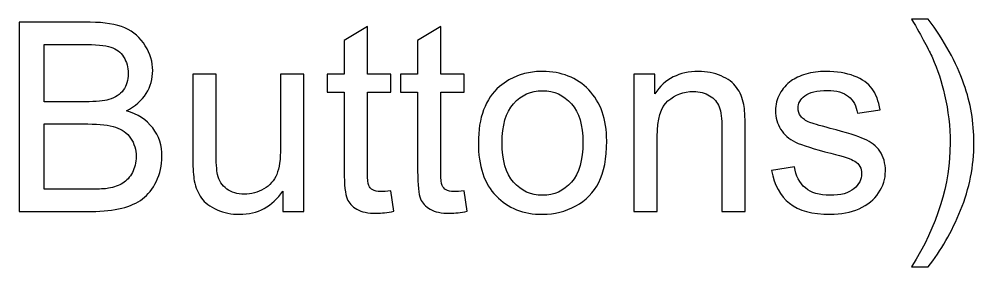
# Model space of a CAD drawing. Header units: centimetres. Extents: x 16 to 194, y -201 to 17.
# Drawn here: x 78.24 to 87.42, y -44.9 to -42.52 of the extents above; entities that cross this region are included whole.
import ezdxf

# ---------------------------------------------------------------- set-up
doc = ezdxf.new("R2010")
doc.units = ezdxf.units.CM
doc.header["$MEASUREMENT"] = 0
doc.layers.add('Layer 1', color=7, linetype='Continuous')

msp = doc.modelspace()

# ---------------------------------------------------------------- linework, layer by layer
at = {"layer": 'Layer 1', "color": 250}
for points, knots in [([(78.23947, -44.37143), (78.23947, -44.37143), (78.23947, -42.55279), (78.23947, -42.55279), (78.23947, -42.55279), (78.92188, -42.55279), (78.92188, -42.55279), (79.06074, -42.55279), (79.17207, -42.57099), (79.25632, -42.60782), (79.34014, -42.64465), (79.40575, -42.70138), (79.45317, -42.778), (79.501, -42.8542), (79.52471, -42.93421), (79.52471, -43.01803), (79.52471, -43.0955), (79.50354, -43.16874), (79.46163, -43.23732), (79.41972, -43.3059), (79.35622, -43.36136), (79.27113, -43.40369), (79.3812, -43.43586), (79.46587, -43.4909), (79.52471, -43.56879), (79.58398, -43.64626), (79.61361, -43.73812), (79.61361, -43.84396), (79.61361, -43.92947), (79.59541, -44.00863), (79.55942, -44.08187), (79.52344, -44.15511), (79.47899, -44.21141), (79.42607, -44.2512), (79.37316, -44.29057), (79.30669, -44.32063), (79.22711, -44.34095), (79.1471, -44.36127), (79.04931, -44.37143), (78.93331, -44.37143), (78.93331, -44.37143), (78.23947, -44.37143), (78.23947, -44.37143)], [0, 0, 0, 0, 0.0714286, 0.0714286, 0.0714286, 0.1428571, 0.1428571, 0.1428571, 0.2142857, 0.2142857, 0.2142857, 0.2857143, 0.2857143, 0.2857143, 0.3571429, 0.3571429, 0.3571429, 0.4285714, 0.4285714, 0.4285714, 0.5, 0.5, 0.5, 0.5714286, 0.5714286, 0.5714286, 0.6428571, 0.6428571, 0.6428571, 0.7142857, 0.7142857, 0.7142857, 0.7857143, 0.7857143, 0.7857143, 0.8571429, 0.8571429, 0.8571429, 0.9285714, 0.9285714, 0.9285714, 1, 1, 1, 1]), ([(81.81367, -44.17204), (81.81367, -44.17204), (81.84415, -44.36931), (81.84415, -44.36931), (81.7815, -44.38244), (81.72519, -44.38921), (81.67609, -44.38921), (81.59523, -44.38921), (81.53258, -44.37651), (81.4877, -44.35069), (81.44325, -44.32486), (81.41193, -44.29142), (81.39372, -44.24951), (81.37552, -44.2076), (81.36663, -44.11955), (81.36663, -43.98535), (81.36663, -43.98535), (81.36663, -43.22589), (81.36663, -43.22589), (81.36663, -43.22589), (81.20153, -43.22589), (81.20153, -43.22589), (81.20153, -43.22589), (81.20153, -43.05317), (81.20153, -43.05317), (81.20153, -43.05317), (81.36663, -43.05317), (81.36663, -43.05317), (81.36663, -43.05317), (81.36663, -42.7272), (81.36663, -42.7272), (81.36663, -42.7272), (81.59015, -42.59301), (81.59015, -42.59301), (81.59015, -42.59301), (81.59015, -43.05317), (81.59015, -43.05317), (81.59015, -43.05317), (81.81367, -43.05317), (81.81367, -43.05317), (81.81367, -43.05317), (81.81367, -43.22589), (81.81367, -43.22589), (81.81367, -43.22589), (81.59015, -43.22589), (81.59015, -43.22589), (81.59015, -43.22589), (81.59015, -43.99805), (81.59015, -43.99805), (81.59015, -44.06197), (81.59396, -44.10304), (81.602, -44.12124), (81.60962, -44.13944), (81.62232, -44.15384), (81.6401, -44.16484), (81.65788, -44.17543), (81.68328, -44.18093), (81.7163, -44.18093), (81.74086, -44.18093), (81.77345, -44.17797), (81.81367, -44.17204)], [0, 0, 0, 0, 0.05, 0.05, 0.05, 0.1, 0.1, 0.1, 0.15, 0.15, 0.15, 0.2, 0.2, 0.2, 0.25, 0.25, 0.25, 0.3, 0.3, 0.3, 0.35, 0.35, 0.35, 0.4, 0.4, 0.4, 0.45, 0.45, 0.45, 0.5, 0.5, 0.5, 0.55, 0.55, 0.55, 0.6, 0.6, 0.6, 0.65, 0.65, 0.65, 0.7, 0.7, 0.7, 0.75, 0.75, 0.75, 0.8, 0.8, 0.8, 0.85, 0.85, 0.85, 0.9, 0.9, 0.9, 0.95, 0.95, 0.95, 1, 1, 1, 1]), ([(82.51937, -44.17204), (82.51937, -44.17204), (82.54985, -44.36931), (82.54985, -44.36931), (82.4872, -44.38244), (82.43089, -44.38921), (82.38179, -44.38921), (82.30093, -44.38921), (82.23828, -44.37651), (82.1934, -44.35069), (82.14895, -44.32486), (82.11763, -44.29142), (82.09942, -44.24951), (82.08122, -44.2076), (82.07233, -44.11955), (82.07233, -43.98535), (82.07233, -43.98535), (82.07233, -43.22589), (82.07233, -43.22589), (82.07233, -43.22589), (81.90723, -43.22589), (81.90723, -43.22589), (81.90723, -43.22589), (81.90723, -43.05317), (81.90723, -43.05317), (81.90723, -43.05317), (82.07233, -43.05317), (82.07233, -43.05317), (82.07233, -43.05317), (82.07233, -42.7272), (82.07233, -42.7272), (82.07233, -42.7272), (82.29585, -42.59301), (82.29585, -42.59301), (82.29585, -42.59301), (82.29585, -43.05317), (82.29585, -43.05317), (82.29585, -43.05317), (82.51937, -43.05317), (82.51937, -43.05317), (82.51937, -43.05317), (82.51937, -43.22589), (82.51937, -43.22589), (82.51937, -43.22589), (82.29585, -43.22589), (82.29585, -43.22589), (82.29585, -43.22589), (82.29585, -43.99805), (82.29585, -43.99805), (82.29585, -44.06197), (82.29966, -44.10304), (82.3077, -44.12124), (82.31532, -44.13944), (82.32802, -44.15384), (82.3458, -44.16484), (82.36358, -44.17543), (82.38898, -44.18093), (82.422, -44.18093), (82.44656, -44.18093), (82.47915, -44.17797), (82.51937, -44.17204)], [0, 0, 0, 0, 0.05, 0.05, 0.05, 0.1, 0.1, 0.1, 0.15, 0.15, 0.15, 0.2, 0.2, 0.2, 0.25, 0.25, 0.25, 0.3, 0.3, 0.3, 0.35, 0.35, 0.35, 0.4, 0.4, 0.4, 0.45, 0.45, 0.45, 0.5, 0.5, 0.5, 0.55, 0.55, 0.55, 0.6, 0.6, 0.6, 0.65, 0.65, 0.65, 0.7, 0.7, 0.7, 0.75, 0.75, 0.75, 0.8, 0.8, 0.8, 0.85, 0.85, 0.85, 0.9, 0.9, 0.9, 0.95, 0.95, 0.95, 1, 1, 1, 1]), ([(86.98257, -44.90483), (86.98257, -44.90483), (86.82255, -44.90483), (86.82255, -44.90483), (87.06978, -44.50817), (87.19339, -44.11108), (87.19339, -43.71357), (87.19339, -43.55821), (87.17561, -43.40411), (87.14005, -43.25129), (87.11211, -43.12725), (87.07274, -43.0083), (87.02236, -42.894), (86.99019, -42.81991), (86.9233, -42.69588), (86.82255, -42.52231), (86.82255, -42.52231), (86.98257, -42.52231), (86.98257, -42.52231), (87.13751, -42.72974), (87.25223, -42.93802), (87.32674, -43.14715), (87.39024, -43.32707), (87.42199, -43.51545), (87.42199, -43.7123), (87.42199, -43.9354), (87.37923, -44.1513), (87.29372, -44.35958), (87.20863, -44.56786), (87.10491, -44.74947), (86.98257, -44.90483)], [0, 0, 0, 0, 0.1, 0.1, 0.1, 0.2, 0.2, 0.2, 0.3, 0.3, 0.3, 0.4, 0.4, 0.4, 0.5, 0.5, 0.5, 0.6, 0.6, 0.6, 0.7, 0.7, 0.7, 0.8, 0.8, 0.8, 0.9, 0.9, 0.9, 1, 1, 1, 1]), ([(78.48077, -43.31733), (78.48077, -43.31733), (78.87405, -43.31733), (78.87405, -43.31733), (78.98073, -43.31733), (79.05735, -43.31013), (79.10349, -43.29616), (79.16488, -43.27796), (79.21102, -43.24748), (79.24192, -43.20515), (79.27283, -43.16281), (79.28849, -43.1099), (79.28849, -43.04597), (79.28849, -42.98544), (79.2741, -42.9321), (79.24489, -42.88638), (79.2161, -42.84023), (79.17461, -42.80848), (79.12085, -42.79155), (79.06709, -42.77462), (78.9748, -42.76615), (78.84441, -42.76615), (78.84441, -42.76615), (78.48077, -42.76615), (78.48077, -42.76615), (78.48077, -42.76615), (78.48077, -43.31733), (78.48077, -43.31733)], [0, 0, 0, 0, 0.1111111, 0.1111111, 0.1111111, 0.2222222, 0.2222222, 0.2222222, 0.3333333, 0.3333333, 0.3333333, 0.4444444, 0.4444444, 0.4444444, 0.5555556, 0.5555556, 0.5555556, 0.6666667, 0.6666667, 0.6666667, 0.7777778, 0.7777778, 0.7777778, 0.8888889, 0.8888889, 0.8888889, 1, 1, 1, 1]), ([(80.77693, -44.37143), (80.77693, -44.37143), (80.77693, -44.17543), (80.77693, -44.17543), (80.67448, -44.32486), (80.53563, -44.39937), (80.35995, -44.39937), (80.28248, -44.39937), (80.21009, -44.38455), (80.14278, -44.35492), (80.07547, -44.32486), (80.02551, -44.28761), (79.99292, -44.24274), (79.96032, -44.19744), (79.93746, -44.14241), (79.92434, -44.07721), (79.91545, -44.03319), (79.91079, -43.96376), (79.91079, -43.86893), (79.91079, -43.86893), (79.91079, -43.05317), (79.91079, -43.05317), (79.91079, -43.05317), (80.13431, -43.05317), (80.13431, -43.05317), (80.13431, -43.05317), (80.13431, -43.78257), (80.13431, -43.78257), (80.13431, -43.89899), (80.13897, -43.97773), (80.14786, -44.01795), (80.16183, -44.07679), (80.19146, -44.12251), (80.23718, -44.15595), (80.28248, -44.1894), (80.33836, -44.20633), (80.40524, -44.20633), (80.47213, -44.20633), (80.53478, -44.1894), (80.5932, -44.15511), (80.65162, -44.12082), (80.69311, -44.07383), (80.71766, -44.01498), (80.74179, -43.95614), (80.75407, -43.8702), (80.75407, -43.75802), (80.75407, -43.75802), (80.75407, -43.05317), (80.75407, -43.05317), (80.75407, -43.05317), (80.97759, -43.05317), (80.97759, -43.05317), (80.97759, -43.05317), (80.97759, -44.37143), (80.97759, -44.37143), (80.97759, -44.37143), (80.77693, -44.37143), (80.77693, -44.37143)], [0, 0, 0, 0, 0.0526316, 0.0526316, 0.0526316, 0.1052632, 0.1052632, 0.1052632, 0.1578947, 0.1578947, 0.1578947, 0.2105263, 0.2105263, 0.2105263, 0.2631579, 0.2631579, 0.2631579, 0.3157895, 0.3157895, 0.3157895, 0.3684211, 0.3684211, 0.3684211, 0.4210526, 0.4210526, 0.4210526, 0.4736842, 0.4736842, 0.4736842, 0.5263158, 0.5263158, 0.5263158, 0.5789474, 0.5789474, 0.5789474, 0.6315789, 0.6315789, 0.6315789, 0.6842105, 0.6842105, 0.6842105, 0.7368421, 0.7368421, 0.7368421, 0.7894737, 0.7894737, 0.7894737, 0.8421053, 0.8421053, 0.8421053, 0.8947368, 0.8947368, 0.8947368, 0.9473684, 0.9473684, 0.9473684, 1, 1, 1, 1]), ([(82.65611, -43.7123), (82.65611, -43.46888), (82.72384, -43.28854), (82.85973, -43.17128), (82.97276, -43.07391), (83.11119, -43.02523), (83.27418, -43.02523), (83.45494, -43.02523), (83.60311, -43.0845), (83.71825, -43.20303), (83.83298, -43.32114), (83.89055, -43.48497), (83.89055, -43.69367), (83.89055, -43.86301), (83.86515, -43.99593), (83.81435, -44.09288), (83.76355, -44.18982), (83.68947, -44.26517), (83.5921, -44.31894), (83.49516, -44.3727), (83.3889, -44.39937), (83.27418, -44.39937), (83.0896, -44.39937), (82.94059, -44.34053), (82.82671, -44.22242), (82.71284, -44.10431), (82.65611, -43.93413), (82.65611, -43.7123)], [0, 0, 0, 0, 0.1111111, 0.1111111, 0.1111111, 0.2222222, 0.2222222, 0.2222222, 0.3333333, 0.3333333, 0.3333333, 0.4444444, 0.4444444, 0.4444444, 0.5555556, 0.5555556, 0.5555556, 0.6666667, 0.6666667, 0.6666667, 0.7777778, 0.7777778, 0.7777778, 0.8888889, 0.8888889, 0.8888889, 1, 1, 1, 1]), ([(84.15259, -44.37143), (84.15259, -44.37143), (84.15259, -43.05317), (84.15259, -43.05317), (84.15259, -43.05317), (84.35325, -43.05317), (84.35325, -43.05317), (84.35325, -43.05317), (84.35325, -43.24028), (84.35325, -43.24028), (84.44977, -43.09677), (84.58947, -43.02523), (84.77193, -43.02523), (84.85151, -43.02523), (84.92433, -43.03962), (84.99079, -43.06799), (85.05725, -43.09635), (85.10721, -43.13403), (85.14023, -43.18017), (85.17325, -43.22631), (85.19653, -43.28135), (85.20965, -43.34485), (85.2177, -43.38633), (85.22193, -43.45872), (85.22193, -43.56202), (85.22193, -43.56202), (85.22193, -44.37143), (85.22193, -44.37143), (85.22193, -44.37143), (84.99841, -44.37143), (84.99841, -44.37143), (84.99841, -44.37143), (84.99841, -43.57048), (84.99841, -43.57048), (84.99841, -43.47947), (84.98994, -43.41131), (84.97259, -43.36644), (84.95523, -43.32156), (84.92433, -43.28558), (84.8803, -43.25849), (84.83627, -43.23182), (84.7842, -43.21827), (84.72494, -43.21827), (84.63011, -43.21827), (84.54841, -43.24833), (84.4794, -43.30886), (84.4104, -43.36898), (84.37611, -43.4837), (84.37611, -43.65219), (84.37611, -43.65219), (84.37611, -44.37143), (84.37611, -44.37143), (84.37611, -44.37143), (84.15259, -44.37143), (84.15259, -44.37143)], [0, 0, 0, 0, 0.0555556, 0.0555556, 0.0555556, 0.1111111, 0.1111111, 0.1111111, 0.1666667, 0.1666667, 0.1666667, 0.2222222, 0.2222222, 0.2222222, 0.2777778, 0.2777778, 0.2777778, 0.3333333, 0.3333333, 0.3333333, 0.3888889, 0.3888889, 0.3888889, 0.4444444, 0.4444444, 0.4444444, 0.5, 0.5, 0.5, 0.5555556, 0.5555556, 0.5555556, 0.6111111, 0.6111111, 0.6111111, 0.6666667, 0.6666667, 0.6666667, 0.7222222, 0.7222222, 0.7222222, 0.7777778, 0.7777778, 0.7777778, 0.8333333, 0.8333333, 0.8333333, 0.8888889, 0.8888889, 0.8888889, 0.9444444, 0.9444444, 0.9444444, 1, 1, 1, 1]), ([(85.47635, -43.97773), (85.47635, -43.97773), (85.69733, -43.94217), (85.69733, -43.94217), (85.70961, -44.03065), (85.74432, -44.09838), (85.80105, -44.14579), (85.85777, -44.19278), (85.93736, -44.21649), (86.03896, -44.21649), (86.14183, -44.21649), (86.21803, -44.19575), (86.26798, -44.15384), (86.31751, -44.11235), (86.34249, -44.06324), (86.34249, -44.00694), (86.34249, -43.95656), (86.32005, -43.91677), (86.2756, -43.88798), (86.24428, -43.86809), (86.16808, -43.84311), (86.047, -43.81221), (85.8836, -43.77114), (85.77057, -43.73558), (85.70707, -43.70553), (85.64399, -43.67505), (85.59615, -43.63356), (85.56356, -43.58022), (85.53096, -43.5273), (85.51445, -43.46846), (85.51445, -43.40411), (85.51445, -43.34527), (85.528, -43.29108), (85.55467, -43.24113), (85.58176, -43.19118), (85.61817, -43.14969), (85.66431, -43.11667), (85.69902, -43.09127), (85.74644, -43.06968), (85.80613, -43.0519), (85.86624, -43.03412), (85.93016, -43.02523), (85.99874, -43.02523), (86.10204, -43.02523), (86.19263, -43.04005), (86.27052, -43.0701), (86.34884, -43.09974), (86.40641, -43.14038), (86.44367, -43.19118), (86.4805, -43.2424), (86.50632, -43.31056), (86.52029, -43.39607), (86.52029, -43.39607), (86.30185, -43.42655), (86.30185, -43.42655), (86.29211, -43.35797), (86.26333, -43.30421), (86.21591, -43.26568), (86.1685, -43.22716), (86.10161, -43.20811), (86.01483, -43.20811), (85.91281, -43.20811), (85.83957, -43.22504), (85.79597, -43.25891), (85.75236, -43.29278), (85.73035, -43.33257), (85.73035, -43.37787), (85.73035, -43.40665), (85.73924, -43.4329), (85.75744, -43.45618), (85.77565, -43.47989), (85.80401, -43.49979), (85.84296, -43.51545), (85.86539, -43.52392), (85.93059, -43.54297), (86.03981, -43.5726), (86.19729, -43.61451), (86.30735, -43.64922), (86.37001, -43.67589), (86.43266, -43.70256), (86.48177, -43.74193), (86.51733, -43.79273), (86.55331, -43.84396), (86.57109, -43.90746), (86.57109, -43.98366), (86.57109, -44.05774), (86.5495, -44.12759), (86.5059, -44.19321), (86.46229, -44.25882), (86.39964, -44.30962), (86.31794, -44.34561), (86.23581, -44.38159), (86.1431, -44.39937), (86.03981, -44.39937), (85.86878, -44.39937), (85.73797, -44.36381), (85.64822, -44.29311), (85.55848, -44.22199), (85.50133, -44.11701), (85.47635, -43.97773)], [0, 0, 0, 0, 0.030303, 0.030303, 0.030303, 0.0606061, 0.0606061, 0.0606061, 0.0909091, 0.0909091, 0.0909091, 0.1212121, 0.1212121, 0.1212121, 0.1515152, 0.1515152, 0.1515152, 0.1818182, 0.1818182, 0.1818182, 0.2121212, 0.2121212, 0.2121212, 0.2424242, 0.2424242, 0.2424242, 0.2727273, 0.2727273, 0.2727273, 0.3030303, 0.3030303, 0.3030303, 0.3333333, 0.3333333, 0.3333333, 0.3636364, 0.3636364, 0.3636364, 0.3939394, 0.3939394, 0.3939394, 0.4242424, 0.4242424, 0.4242424, 0.4545455, 0.4545455, 0.4545455, 0.4848485, 0.4848485, 0.4848485, 0.5151515, 0.5151515, 0.5151515, 0.5454545, 0.5454545, 0.5454545, 0.5757576, 0.5757576, 0.5757576, 0.6060606, 0.6060606, 0.6060606, 0.6363636, 0.6363636, 0.6363636, 0.6666667, 0.6666667, 0.6666667, 0.6969697, 0.6969697, 0.6969697, 0.7272727, 0.7272727, 0.7272727, 0.7575758, 0.7575758, 0.7575758, 0.7878788, 0.7878788, 0.7878788, 0.8181818, 0.8181818, 0.8181818, 0.8484848, 0.8484848, 0.8484848, 0.8787879, 0.8787879, 0.8787879, 0.9090909, 0.9090909, 0.9090909, 0.9393939, 0.9393939, 0.9393939, 0.969697, 0.969697, 0.969697, 1, 1, 1, 1]), ([(82.88471, -43.71272), (82.88471, -43.88121), (82.92154, -44.00736), (82.9952, -44.09076), (83.06928, -44.17458), (83.16199, -44.21649), (83.27418, -44.21649), (83.38509, -44.21649), (83.47738, -44.17458), (83.55146, -44.09034), (83.62512, -44.00609), (83.66195, -43.87782), (83.66195, -43.70553), (83.66195, -43.54297), (83.6247, -43.41978), (83.55061, -43.33638), (83.47653, -43.25256), (83.38424, -43.21065), (83.27418, -43.21065), (83.16199, -43.21065), (83.06928, -43.25214), (82.9952, -43.33553), (82.92154, -43.41893), (82.88471, -43.54466), (82.88471, -43.71272)], [0, 0, 0, 0, 0.125, 0.125, 0.125, 0.25, 0.25, 0.25, 0.375, 0.375, 0.375, 0.5, 0.5, 0.5, 0.625, 0.625, 0.625, 0.75, 0.75, 0.75, 0.875, 0.875, 0.875, 1, 1, 1, 1]), ([(78.48077, -44.15807), (78.48077, -44.15807), (78.93374, -44.15807), (78.93374, -44.15807), (79.01163, -44.15807), (79.06624, -44.15511), (79.09799, -44.14918), (79.15302, -44.13944), (79.19959, -44.12293), (79.23684, -44.09965), (79.2741, -44.07637), (79.30458, -44.0425), (79.32871, -43.99805), (79.35284, -43.9536), (79.36469, -43.90238), (79.36469, -43.84438), (79.36469, -43.77622), (79.34733, -43.71738), (79.3122, -43.667), (79.27748, -43.61663), (79.22922, -43.58149), (79.16742, -43.56117), (79.10603, -43.54085), (79.01713, -43.53069), (78.90156, -43.53069), (78.90156, -43.53069), (78.48077, -43.53069), (78.48077, -43.53069), (78.48077, -43.53069), (78.48077, -44.15807), (78.48077, -44.15807)], [0, 0, 0, 0, 0.1, 0.1, 0.1, 0.2, 0.2, 0.2, 0.3, 0.3, 0.3, 0.4, 0.4, 0.4, 0.5, 0.5, 0.5, 0.6, 0.6, 0.6, 0.7, 0.7, 0.7, 0.8, 0.8, 0.8, 0.9, 0.9, 0.9, 1, 1, 1, 1])]:
    msp.add_open_spline(points, degree=3, knots=knots, dxfattribs=at)

doc.saveas('drawing.dxf')
